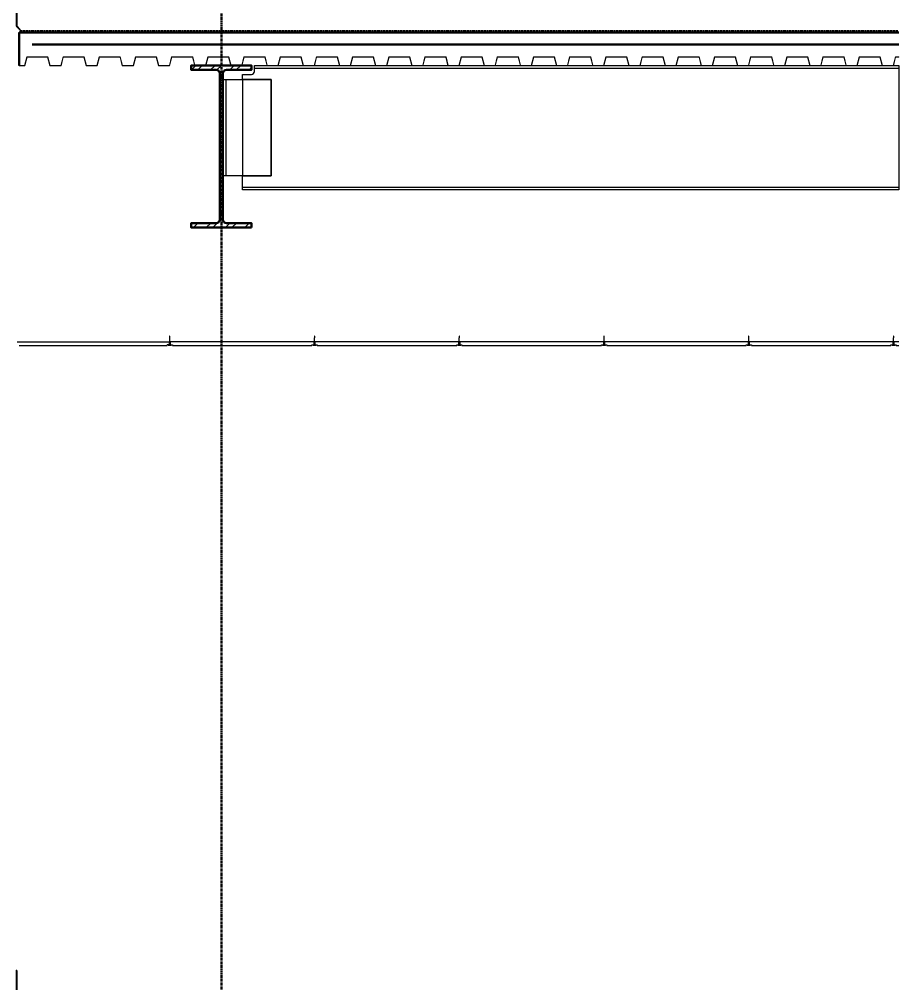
# Model space of a CAD drawing. Header units: inches. Extents: x 3850 to 5846, y -3 to 909.
# Drawn here: x 5129.8 to 5275.6, y 411.1 to 571.1 of the extents above; entities that cross this region are included whole.
import ezdxf

# ---------------------------------------------------------------- set-up
doc = ezdxf.new("R2010")
doc.units = ezdxf.units.IN
doc.header["$LTSCALE"] = 0.5
doc.header["$MEASUREMENT"] = 0
doc.linetypes.add('CENTER2', pattern=[1.125, 0.75, -0.125, 0.125, -0.125])
doc.layers.get('0').update_dxf_attribs({"lineweight": 18})
for name, color, linetype, lineweight in [('A-Detl-Medm', 31, 'Continuous', 25), ('A-Detl-Patt', 190, 'Continuous', 18), ('A-Detl-Thin', 150, 'Continuous', 18), ('A-Detl-Wide', 213, 'Continuous', 50)]:
    doc.layers.add(name, color=color, linetype=linetype, lineweight=lineweight)

# ---------------------------------------------------------------- blocks, each defined once
blk = doc.blocks.new('AecDtl_9650C2')
at = {"layer": 'A-Detl-Thin'}
blk.add_lwpolyline([(0.04, 0.59), (0.6, 0.02, 0.414214), (0.65, 0.02), (0.65, 0.02, 0.397145), (0.65, 0.07), (0.16, 0.62, -0.18372), (0.12, 0.7), (0.12, 3.88, 0.414214), (0, 4), (0, 0.68, 0.198912)], format="xyb", close=True, dxfattribs=at)
blk = doc.blocks.new('*U58')
at = {"layer": 'A-Detl-Patt'}
h = blk.add_hatch(dxfattribs=at)
h.set_pattern_fill('ANSI32', color=256, scale=6, style=0)
h.set_pattern_definition([(45, (0, -13.46), (-1.591, 1.591), []), (45, (1.0607, -13.46), (-1.591, 1.591), [])])
edge = h.paths.add_edge_path()
edge.add_line((4.995, -26.92), (4.995, -26.175))
edge.add_line((4.995, -26.175), (0.845, -26.175))
edge.add_arc((0.845, -25.575), 0.6, 180, 270, ccw=False)
edge.add_line((0.245, -25.575), (0.245, -1.345))
edge.add_arc((0.845, -1.345), 0.6, 90, 180, ccw=False)
edge.add_line((0.845, -0.745), (4.995, -0.745))
edge.add_line((4.995, -0.745), (4.995, 0))
edge.add_line((4.995, 0), (-4.995, 0))
edge.add_line((-4.995, 0), (-4.995, -0.745))
edge.add_line((-4.995, -0.745), (-0.845, -0.745))
edge.add_arc((-0.845, -1.345), 0.6, 0, 90, ccw=False)
edge.add_line((-0.245, -1.345), (-0.245, -25.575))
edge.add_arc((-0.845, -25.575), 0.6, -90, 0, ccw=False)
edge.add_line((-0.845, -26.175), (-4.995, -26.175))
edge.add_line((-4.995, -26.175), (-4.995, -26.92))
edge.add_line((-4.995, -26.92), (4.995, -26.92))
at = {"color": 0, "linetype": 'ByBlock'}
blk.add_lwpolyline([(4.995, -26.92), (4.995, -26.175), (0.845, -26.175, -0.4142136), (0.245, -25.575), (0.245, -1.345, -0.4142136), (0.845, -0.745), (4.995, -0.745), (4.995, 0), (-4.995, 0), (-4.995, -0.745), (-0.845, -0.745, -0.4142136), (-0.245, -1.345), (-0.245, -25.575, -0.4142136), (-0.845, -26.175), (-4.995, -26.175), (-4.995, -26.92)], format="xyb", close=True, dxfattribs=at)
blk = doc.blocks.new('*U234')
at = {"layer": 'A-Detl-Thin'}
blk.add_lwpolyline([(0, 0.06), (0, 0), (0.92, 0), (1.3, 1.44), (4.7, 1.44), (5.08, 0), (6.92, 0), (7.3, 1.44), (10.7, 1.44), (11.08, 0), (12.92, 0), (13.3, 1.44), (16.7, 1.44), (17.08, 0), (18.92, 0), (19.3, 1.44), (22.7, 1.44), (23.08, 0), (24.92, 0), (25.3, 1.44), (28.7, 1.44), (29.08, 0), (30.92, 0), (31.3, 1.44), (34.7, 1.44), (35.08, 0), (36.92, 0), (37.3, 1.44), (40.7, 1.44), (41.08, 0), (42.92, 0), (43.3, 1.44), (46.7, 1.44), (47.08, 0), (48.92, 0), (49.3, 1.44), (52.7, 1.44), (53.08, 0), (54.92, 0), (55.3, 1.44), (58.7, 1.44), (59.08, 0), (60.92, 0), (61.3, 1.44), (64.7, 1.44), (65.08, 0), (66.92, 0), (67.3, 1.44), (70.7, 1.44), (71.08, 0), (72.92, 0), (73.3, 1.44), (76.7, 1.44), (77.08, 0), (78.92, 0), (79.3, 1.44), (82.7, 1.44), (83.08, 0), (84.92, 0), (85.3, 1.44), (88.7, 1.44), (89.08, 0), (90.92, 0), (91.3, 1.44), (94.7, 1.44), (95.08, 0), (96.92, 0), (97.3, 1.44), (100.7, 1.44), (101.08, 0), (102.92, 0), (103.3, 1.44), (106.7, 1.44), (107.08, 0), (108.92, 0), (109.3, 1.44), (112.7, 1.44), (113.08, 0), (114.92, 0), (115.3, 1.44), (118.7, 1.44), (119.08, 0), (120.92, 0), (121.3, 1.44), (124.7, 1.44), (125.08, 0), (126.92, 0), (127.3, 1.44), (130.7, 1.44), (131.08, 0), (132.92, 0), (133.3, 1.44), (136.7, 1.44), (137.08, 0), (138.92, 0), (139.3, 1.44), (142.7, 1.44), (143.08, 0), (144.92, 0), (145.3, 1.44), (145.81, 1.44), (145.81, 1.5), (145.25, 1.5), (144.88, 0.06), (143.12, 0.06), (142.75, 1.5), (139.25, 1.5), (138.88, 0.06), (137.12, 0.06), (136.75, 1.5), (133.25, 1.5), (132.88, 0.06), (131.12, 0.06), (130.75, 1.5), (127.25, 1.5), (126.88, 0.06), (125.12, 0.06), (124.75, 1.5), (121.25, 1.5), (120.88, 0.06), (119.12, 0.06), (118.75, 1.5), (115.25, 1.5), (114.88, 0.06), (113.12, 0.06), (112.75, 1.5), (109.25, 1.5), (108.88, 0.06), (107.12, 0.06), (106.75, 1.5), (103.25, 1.5), (102.88, 0.06), (101.12, 0.06), (100.75, 1.5), (97.25, 1.5), (96.88, 0.06), (95.12, 0.06), (94.75, 1.5), (91.25, 1.5), (90.88, 0.06), (89.12, 0.06), (88.75, 1.5), (85.25, 1.5), (84.88, 0.06), (83.12, 0.06), (82.75, 1.5), (79.25, 1.5), (78.88, 0.06), (77.12, 0.06), (76.75, 1.5), (73.25, 1.5), (72.88, 0.06), (71.12, 0.06), (70.75, 1.5), (67.25, 1.5), (66.88, 0.06), (65.12, 0.06), (64.75, 1.5), (61.25, 1.5), (60.88, 0.06), (59.12, 0.06), (58.75, 1.5), (55.25, 1.5), (54.88, 0.06), (53.12, 0.06), (52.75, 1.5), (49.25, 1.5), (48.88, 0.06), (47.12, 0.06), (46.75, 1.5), (43.25, 1.5), (42.88, 0.06), (41.12, 0.06), (40.75, 1.5), (37.25, 1.5), (36.88, 0.06), (35.12, 0.06), (34.75, 1.5), (31.25, 1.5), (30.88, 0.06), (29.12, 0.06), (28.75, 1.5), (25.25, 1.5), (24.88, 0.06), (23.12, 0.06), (22.75, 1.5), (19.25, 1.5), (18.88, 0.06), (17.12, 0.06), (16.75, 1.5), (13.25, 1.5), (12.88, 0.06), (11.12, 0.06), (10.75, 1.5), (7.25, 1.5), (6.88, 0.06), (5.12, 0.06), (4.75, 1.5), (1.25, 1.5), (0.88, 0.06), (0, 0.06)], close=True, dxfattribs=at)
at = {"layer": 'A-Detl-Wide'}
blk.add_lwpolyline([(0, 0.06), (0, 5.5), (145.81, 5.5)], dxfattribs=at)

msp = doc.modelspace()

# ---------------------------------------------------------------- hatches: boundary and pattern name
at = {"layer": 'A-Detl-Thin'}
h = msp.add_hatch(dxfattribs=at)
h.set_pattern_fill('LINE', color=256, scale=1.5, angle=90, style=0)
h.set_pattern_definition([(90, (5295.2531, 568.94018), (0.1875, 1e-17), [])])
h.paths.add_polyline_path([(5129.75396, 569.31518), (5129.75396, 568.94018), (5275.5621, 568.94018), (5275.5621, 569.31518)], flags=0)

# ---------------------------------------------------------------- linework, layer by layer
at = {"layer": 'A-Detl-Medm'}
for p, q in [((5168.74818, 563.04995), (5275.56202, 563.04995)), ((5163.99818, 561.16995), (5163.99818, 545.16995)), ((5166.74818, 561.16995), (5166.74818, 545.16995)), ((5166.74818, 543.28995), (5275.56202, 543.28995)), ((5129.37845, 517.62498), (5154.64646, 517.62498)), ((5129.75345, 516.99998), (5154.27146, 516.99998)), ((5154.64646, 517.12798), (5154.27146, 517.12798)), ((5154.27146, 516.99998), (5154.27146, 517.12798)), ((5154.45896, 517.06248), (5154.95896, 517.06248)), ((5154.64646, 517.12798), (5154.64646, 517.62498)), ((5178.45896, 517.06248), (5178.95896, 517.06248)), ((5202.45896, 517.06248), (5202.95896, 517.06248)), ((5226.45896, 517.06248), (5226.95896, 517.06248)), ((5250.45896, 517.06248), (5250.95896, 517.06248)), ((5274.45896, 517.06248), (5274.95896, 517.06248))]:
    msp.add_line(p, q, dxfattribs=at)
msp.add_lwpolyline([(5168.74818, 542.83995), (5166.74818, 542.83995), (5166.74818, 545.16995), (5171.49818, 545.16995), (5171.49818, 561.16995), (5166.74818, 561.16995), (5166.74818, 561.99995), (5168.24818, 561.99995, 0.414213562), (5168.74818, 562.49995), (5168.74818, 563.49995), (5275.56202, 563.49995), (5275.56202, 542.83995), (5168.74818, 542.83995)], format="xyb", close=True, dxfattribs=at)
for points in [[(5171.49818, 561.16995), (5171.49818, 545.16995), (5163.49818, 545.16995), (5163.49818, 561.16995)], [(5178.64646, 517.62498), (5154.77146, 517.62498), (5154.77146, 517.12798), (5155.14646, 517.12798), (5155.14646, 516.99998), (5178.27146, 516.99998), (5178.27146, 517.12798), (5178.64646, 517.12798)], [(5202.64646, 517.62498), (5178.77146, 517.62498), (5178.77146, 517.12798), (5179.14646, 517.12798), (5179.14646, 516.99998), (5202.27146, 516.99998), (5202.27146, 517.12798), (5202.64646, 517.12798)], [(5226.64646, 517.62498), (5202.77146, 517.62498), (5202.77146, 517.12798), (5203.14646, 517.12798), (5203.14646, 516.99998), (5226.27146, 516.99998), (5226.27146, 517.12798), (5226.64646, 517.12798)], [(5250.64646, 517.62498), (5226.77146, 517.62498), (5226.77146, 517.12798), (5227.14646, 517.12798), (5227.14646, 516.99998), (5250.27146, 516.99998), (5250.27146, 517.12798), (5250.64646, 517.12798)], [(5274.64646, 517.62498), (5250.77146, 517.62498), (5250.77146, 517.12798), (5251.14646, 517.12798), (5251.14646, 516.99998), (5274.27146, 516.99998), (5274.27146, 517.12798), (5274.64646, 517.12798)]]:
    msp.add_lwpolyline(points, close=True, dxfattribs=at)
for points in [[(5154.70896, 517.06248), (5154.70896, 518.28123), (5154.74021, 518.31248), (5154.74021, 518.56248), (5154.67771, 518.56248), (5154.67771, 518.31248)], [(5178.70896, 517.06248), (5178.70896, 518.28123), (5178.74021, 518.31248), (5178.74021, 518.56248), (5178.67771, 518.56248), (5178.67771, 518.31248)], [(5202.70896, 517.06248), (5202.70896, 518.28123), (5202.74021, 518.31248), (5202.74021, 518.56248), (5202.67771, 518.56248), (5202.67771, 518.31248)], [(5226.70896, 517.06248), (5226.70896, 518.28123), (5226.74021, 518.31248), (5226.74021, 518.56248), (5226.67771, 518.56248), (5226.67771, 518.31248)], [(5250.70896, 517.06248), (5250.70896, 518.28123), (5250.74021, 518.31248), (5250.74021, 518.56248), (5250.67771, 518.56248), (5250.67771, 518.31248)], [(5274.70896, 517.06248), (5274.70896, 518.28123), (5274.74021, 518.31248), (5274.74021, 518.56248), (5274.67771, 518.56248), (5274.67771, 518.31248)], [(5275.56209, 517.62498), (5274.77146, 517.62498), (5274.77146, 517.12798), (5275.14646, 517.12798), (5275.14646, 516.99998), (5275.56209, 516.99998)]]:
    msp.add_lwpolyline(points, dxfattribs=at)
at = {"layer": 'A-Detl-Wide', "linetype": 'CENTER2'}
msp.add_line((5163.25318, 41.05427), (5163.25318, 822.41196), dxfattribs=at)
at = {"layer": 'A-Detl-Wide'}
for points in [[(5275.5621, 568.94018), (5129.75396, 568.94018)], [(5131.89469, 566.94018), (5275.5621, 566.94018)]]:
    msp.add_lwpolyline(points, dxfattribs=at)

# ---------------------------------------------------------------- block references
at = {"layer": 'A-Detl-Medm'}
for p in [(5129.25396, 569.37498), (5129.25396, 409.37498)]:
    msp.add_blockref('AecDtl_9650C2', p, dxfattribs=at)
at = {"layer": 'A-Detl-Wide'}
for name, p in [('*U234', (5129.75396, 563.44018)), ('*U58', (5163.25318, 563.49995))]:
    msp.add_blockref(name, p, dxfattribs=at)

doc.saveas('drawing.dxf')
